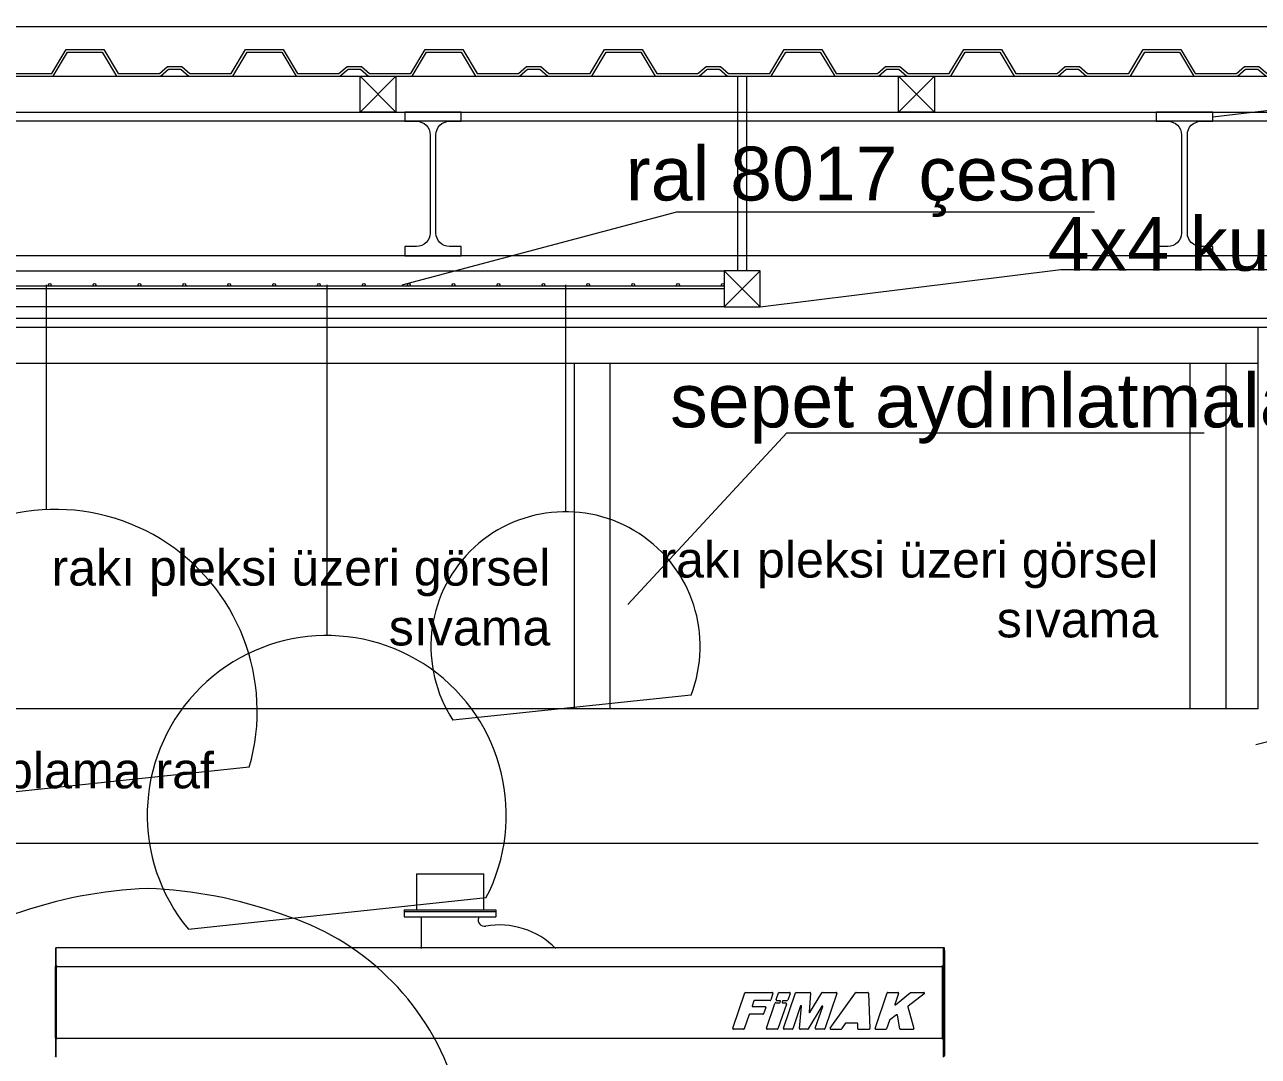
# Model space of a CAD drawing. Header units: millimetres. Extents: x 54215 to 67697, y 23496 to 56611.
# Drawn here: x 57305.5 to 57442.9, y 37675.2 to 37790.2 of the extents above; entities that cross this region are included whole.
import ezdxf

# ---------------------------------------------------------------- set-up
doc = ezdxf.new("R2010")
doc.units = ezdxf.units.MM
doc.layers.add('0 rölöve', color=7, linetype='Continuous', true_color=0xf1380e)
for name, color, linetype, lineweight in [('no3_ahsap gorunus arka ince', 53, 'Continuous', 15), ('no3_ahsap gorunus arka kalın', 43, 'Continuous', 15), ('no3_duvar kaplama', 8, 'Continuous', 0), ('no3_döşeme kaplama', 8, 'Continuous', 0), ('no3_kutu profil gorunus', 8, 'Continuous', 0), ('no3_kutuprofil kesit', 74, 'Continuous', 18), ('no3_tefriş arka ince', 65, 'Continuous', 13), ('no3_yazı duvar', 152, 'Continuous', 0), ('t_ahsap', 25, 'Continuous', 20), ('t_tarama', 251, 'Continuous', 20)]:
    doc.layers.add(name, color=color, linetype=linetype, lineweight=lineweight)
doc.styles.get("Standard").update_dxf_attribs({"font": 'arial.ttf'})

# ---------------------------------------------------------------- blocks, each defined once
blk = doc.blocks.new('çesan tavanbıdı')
at = {"layer": 'no3_kutu profil gorunus'}
for p, q in [((1977.78, 4837.69), (1977.78, 4859.38)), ((1978.78, 4837.69), (1978.78, 4859.38)), ((2072.08, 4837.69), (2072.08, 4859.38)), ((2073.08, 4837.69), (2073.08, 4859.38)), ((1980.28, 4837.69), (2070.58, 4837.69)), ((2070.58, 4835.99), (1980.28, 4835.99)), ((2070.58, 4835.69), (1980.28, 4835.69)), ((2070.58, 4833.69), (1980.28, 4833.69))]:
    blk.add_line(p, q, dxfattribs=at)
for centre in [(1980.43, 4836.14), (1985.43, 4836.14), (1990.43, 4836.14), (1995.43, 4836.14), (2000.43, 4836.14), (2005.43, 4836.14), (2010.43, 4836.14), (2015.43, 4836.14), (2020.43, 4836.14), (2025.43, 4836.14), (2030.43, 4836.14), (2035.43, 4836.14), (2040.43, 4836.14), (2045.43, 4836.14), (2050.43, 4836.14), (2055.43, 4836.14), (2060.43, 4836.14), (2065.43, 4836.14), (2070.43, 4836.14)]:
    blk.add_circle(centre, 0.15, dxfattribs=at)
at = {"layer": 'no3_kutuprofil kesit'}
for p, q in [((1976.28, 4833.69), (1980.28, 4837.69)), ((1980.28, 4833.69), (1976.28, 4837.69)), ((2070.58, 4833.69), (2074.58, 4837.69)), ((2074.58, 4833.69), (2070.58, 4837.69))]:
    blk.add_line(p, q, dxfattribs=at)
for points in [[(1976.28, 4833.69), (1980.28, 4833.69), (1980.28, 4837.69), (1976.28, 4837.69)], [(2070.58, 4833.69), (2074.58, 4833.69), (2074.58, 4837.69), (2070.58, 4837.69)]]:
    blk.add_lwpolyline(points, close=True, dxfattribs=at)
blk = doc.blocks.new('fimak tirimli')
at = {"layer": 'no3_tefriş arka ince'}
for p, q in [((1943.67, 4770.16), (1943.67, 4766.16)), ((1943.67, 4770.16), (1951.17, 4770.16)), ((1951.17, 4766.16), (1951.17, 4770.16)), ((1942.32, 4766.16), (1942.32, 4765.96)), ((1942.32, 4766.16), (1952.52, 4766.16)), ((1942.32, 4765.96), (1952.52, 4765.96)), ((1942.32, 4765.96), (1942.32, 4765.36)), ((1942.32, 4765.36), (1952.52, 4765.36)), ((1944.25, 4761.83), (1944.25, 4765.36)), ((1950.61, 4765.36), (1950.57, 4765.26)), ((1952.52, 4766.16), (1952.52, 4765.96)), ((1952.52, 4765.96), (1952.52, 4765.36))]:
    blk.add_line(p, q, dxfattribs=at)
at = {"layer": 'no3_tefriş arka ince', "linetype": 'Continuous', "lineweight": 0}
for p, q in [((1903.46, 4761.83), (1903.48, 4761.83)), ((1903.46, 4761.83), (1903.46, 4759.83)), ((1903.48, 4761.95), (1903.48, 4759.94)), ((1903.48, 4761.95), (2002.38, 4761.95)), ((1903.48, 4761.84), (1903.48, 4761.83)), ((2002.38, 4759.94), (2002.38, 4761.95)), ((2002.4, 4761.83), (2002.38, 4761.83)), ((2002.4, 4759.83), (2002.4, 4761.83)), ((2002.49, 4761.82), (2002.4, 4761.82)), ((2002.49, 4761.81), (2002.4, 4761.81)), ((2002.49, 4761.61), (2002.4, 4761.61)), ((2002.49, 4761.81), (2002.49, 4761.82)), ((2002.49, 4761.61), (2002.49, 4761.81)), ((2002.49, 4761.61), (2002.49, 4749.9)), ((1903.46, 4751.83), (1903.46, 4759.83)), ((1903.58, 4759.83), (1903.46, 4759.83)), ((1903.48, 4759.94), (1903.58, 4759.94)), ((1903.48, 4759.93), (1903.48, 4759.94)), ((1903.48, 4759.93), (1903.58, 4759.93)), ((1903.58, 4759.94), (1903.58, 4759.83)), ((1903.58, 4759.93), (1903.58, 4759.83)), ((1903.58, 4759.83), (2002.28, 4759.83)), ((1903.58, 4751.83), (1903.58, 4759.83)), ((2002.28, 4759.94), (2002.38, 4759.94)), ((2002.28, 4759.83), (2002.28, 4759.94)), ((2002.28, 4759.93), (2002.38, 4759.93)), ((2002.28, 4759.83), (2002.28, 4759.93)), ((2002.28, 4751.83), (2002.28, 4759.83)), ((2002.4, 4759.83), (2002.28, 4759.83)), ((2002.38, 4759.93), (2002.38, 4759.94)), ((2002.4, 4751.83), (2002.4, 4759.83)), ((1978.92, 4752.95), (1980.25, 4756.89)), ((1980.33, 4756.95), (1983.31, 4756.95)), ((1983.39, 4756.84), (1983.14, 4756.1)), ((1983.76, 4756.17), (1984, 4756.89)), ((1984.08, 4756.95), (1985.21, 4756.95)), ((1984.55, 4752.95), (1985.89, 4756.89)), ((1985.29, 4756.84), (1985.03, 4756.09)), ((1985.97, 4756.95), (1987.5, 4756.95)), ((1987.59, 4756.86), (1987.41, 4754.74)), ((1987.51, 4754.71), (1988.83, 4756.91)), ((1988.9, 4756.95), (1990.42, 4756.95)), ((1990.5, 4756.84), (1989.16, 4752.89)), ((1989.78, 4752.96), (1992.6, 4756.91)), ((1992.67, 4756.94), (1993.95, 4756.94)), ((1994.03, 4756.86), (1994.17, 4752.92)), ((1994.78, 4752.94), (1996.11, 4756.88)), ((1996.19, 4756.94), (1997.31, 4756.94)), ((1997.39, 4756.83), (1996.97, 4755.61)), ((1997.05, 4755.55), (1998.7, 4756.92)), ((2000.25, 4756.78), (1998.44, 4755.41)), ((1998.76, 4756.93), (2000.2, 4756.93)), ((1981.26, 4756.01), (1981.06, 4755.43)), ((1983.06, 4756.05), (1981.31, 4756.05)), ((1982.67, 4752.95), (1983.61, 4755.72)), ((1983.72, 4755.8), (1984.16, 4755.8)), ((1984.22, 4756.01), (1983.87, 4756.01)), ((1984.88, 4755.65), (1983.94, 4752.89)), ((1984.18, 4755.82), (1984.24, 4755.99)), ((1984.46, 4756), (1984.4, 4755.83)), ((1984.42, 4755.8), (1984.77, 4755.8)), ((1984.92, 4756.01), (1984.47, 4756.01)), ((1986.46, 4755.44), (1985.6, 4752.89)), ((1986.36, 4752.93), (1986.56, 4755.42)), ((1988.84, 4755.4), (1987.33, 4752.88)), ((1980.74, 4754.47), (1980.2, 4752.89)), ((1982.27, 4754.51), (1980.79, 4754.51)), ((1981.11, 4755.36), (1982.5, 4755.36)), ((1982.58, 4755.25), (1982.35, 4754.57)), ((1988.11, 4752.95), (1988.93, 4755.36)), ((1997.17, 4754.45), (1996.39, 4753.85)), ((1997.51, 4752.9), (1997.25, 4754.41)), ((1998.42, 4755.35), (1999.08, 4752.94)), ((1980.12, 4752.84), (1979, 4752.84)), ((1983.86, 4752.84), (1982.75, 4752.84)), ((1985.52, 4752.84), (1984.63, 4752.84)), ((1987.26, 4752.84), (1986.44, 4752.84)), ((1989.08, 4752.84), (1988.19, 4752.84)), ((1990.97, 4752.83), (1989.84, 4752.83)), ((1991.42, 4753.48), (1991.04, 4752.87)), ((1992.8, 4753.5), (1991.47, 4753.5)), ((1992.83, 4752.92), (1992.85, 4753.45)), ((1994.09, 4752.83), (1992.91, 4752.83)), ((1995.97, 4752.83), (1994.86, 4752.83)), ((1996.37, 4753.82), (1996.05, 4752.89)), ((1999, 4752.83), (1997.59, 4752.83)), ((1903.46, 4751.83), (1903.58, 4751.83)), ((1903.46, 4751.83), (1903.46, 4749.83)), ((1903.48, 4751.73), (1903.48, 4749.71)), ((1903.58, 4751.73), (1903.48, 4751.73)), ((1903.58, 4751.73), (1903.48, 4751.73)), ((1903.48, 4751.73), (1903.48, 4751.73)), ((1903.58, 4751.83), (2002.28, 4751.83)), ((1903.58, 4751.83), (1903.58, 4751.73)), ((1903.58, 4751.83), (1903.58, 4751.73)), ((2002.28, 4751.73), (2002.28, 4751.83)), ((2002.28, 4751.83), (2002.4, 4751.83)), ((2002.28, 4751.73), (2002.28, 4751.83)), ((2002.38, 4751.73), (2002.28, 4751.73)), ((2002.38, 4751.73), (2002.28, 4751.73)), ((2002.38, 4749.71), (2002.38, 4751.73)), ((2002.38, 4751.73), (2002.38, 4751.73)), ((2002.4, 4749.83), (2002.4, 4751.83)), ((2002.4, 4749.9), (2002.49, 4749.9)), ((2002.49, 4749.81), (2002.49, 4749.9)), ((1903.46, 4749.83), (1903.48, 4749.83)), ((1903.46, 4749.81), (1903.46, 4749.83)), ((2002.4, 4749.83), (2002.38, 4749.83))]:
    blk.add_line(p, q, dxfattribs=at)
at = {"layer": 'no3_tefriş arka ince'}
for centre, radius, start, end in [((1951.26, 4765.03), 0.72, 161.5275, 280.3662), ((1952.95, 4755.76), 8.7, 44.2429, 100.3662)]:
    blk.add_arc(centre, radius, start, end, dxfattribs=at)
at = {"layer": 'no3_tefriş arka ince', "linetype": 'Continuous', "lineweight": 0}
for centre, radius, start, end in [((1980.33, 4756.87), 0.084, 90, 161.2811), ((1983.31, 4756.87), 0.084, 341.3246, 90), ((1984.08, 4756.87), 0.084, 90, 161.2811), ((1985.21, 4756.87), 0.084, 341.2235, 90), ((1985.97, 4756.87), 0.084, 90, 161.2618), ((1987.5, 4756.87), 0.084, 355.2209, 90), ((1988.9, 4756.86), 0.084, 90, 149.0231), ((1990.42, 4756.86), 0.084, 341.2428, 90), ((1992.67, 4756.86), 0.084, 90, 144.383), ((1993.95, 4756.86), 0.084, 2.0439, 90), ((1996.19, 4756.86), 0.084, 90, 161.2811), ((1997.31, 4756.86), 0.084, 340.998, 90), ((1998.76, 4756.85), 0.084, 90, 129.6203), ((2000.2, 4756.85), 0.084, 307.3257, 90), ((1981.11, 4755.41), 0.052, 161.3078, 270), ((1981.31, 4755.99), 0.052, 90, 161.3078), ((1983.06, 4756.13), 0.084, 270, 341.3246), ((1983.72, 4755.69), 0.118, 90, 161.2811), ((1983.87, 4756.13), 0.118, 161.2811, 270), ((1984.16, 4755.82), 0.018, 270, 341.2235), ((1984.22, 4755.99), 0.018, 341.2235, 90), ((1984.42, 4755.82), 0.018, 161.2235, 270), ((1984.47, 4755.99), 0.018, 90, 161.2235), ((1984.77, 4755.69), 0.118, 341.2235, 90), ((1984.92, 4756.13), 0.118, 270, 341.2235), ((1986.51, 4755.42), 0.052, 355.2107, 161.2184), ((1988.88, 4755.38), 0.052, 341.2184, 149.1901), ((1997.02, 4755.59), 0.052, 160.998, 309.6203), ((1998.47, 4755.36), 0.052, 127.3257, 195.2392), ((1980.79, 4754.46), 0.052, 90, 161.1399), ((1982.27, 4754.59), 0.084, 270, 341.0206), ((1982.5, 4755.28), 0.084, 341.0206, 90), ((1987.46, 4754.73), 0.052, 175.2209, 329.0231), ((1997.2, 4754.4), 0.052, 9.8437, 127.6601), ((1979, 4752.92), 0.084, 161.2811, 270), ((1980.12, 4752.92), 0.084, 270, 341.1399), ((1982.75, 4752.92), 0.084, 161.2811, 270), ((1983.86, 4752.92), 0.084, 270, 341.2235), ((1984.63, 4752.92), 0.084, 161.2618, 270), ((1985.52, 4752.92), 0.084, 270, 341.2184), ((1986.44, 4752.92), 0.084, 175.2107, 270), ((1987.26, 4752.92), 0.084, 270, 329.1901), ((1988.19, 4752.92), 0.084, 161.2184, 270), ((1989.08, 4752.92), 0.084, 270, 341.2428), ((1989.84, 4752.91), 0.084, 144.383, 270), ((1990.97, 4752.91), 0.084, 270, 327.8663), ((1991.47, 4753.45), 0.052, 90, 147.8663), ((1992.8, 4753.45), 0.052, 357.8214, 90), ((1992.91, 4752.92), 0.084, 177.8214, 270), ((1994.09, 4752.92), 0.084, 270, 2.0439), ((1994.86, 4752.92), 0.084, 161.2811, 270), ((1995.97, 4752.92), 0.084, 270, 341.1181), ((1996.42, 4753.81), 0.052, 127.6601, 161.1181), ((1997.59, 4752.92), 0.084, 189.8437, 270), ((1999, 4752.92), 0.084, 270, 15.2392)]:
    blk.add_arc(centre, radius, start, end, dxfattribs=at)
for points, knots in [([(1903.48, 4761.89), (1903.48, 4761.88), (1903.46, 4761.86), (1903.46, 4761.84), (1903.46, 4761.82)], [0, 0, 0, 0, 0.282668, 1, 1, 1, 1]), ([(2002.36, 4761.95), (2002.37, 4761.95), (2002.41, 4761.95), (2002.45, 4761.92), (2002.48, 4761.87), (2002.48, 4761.84), (2002.49, 4761.82)], [0, 0, 0, 0, 0.249989, 0.500001, 0.750011, 1, 1, 1, 1])]:
    blk.add_open_spline(points, degree=3, knots=knots, dxfattribs=at)
blk = doc.blocks.new('50ad')
at = {"layer": 't_ahsap'}
blk.add_lwpolyline([(826.37, -8720.73), (784.92, -8725.1)], dxfattribs=at)
blk.add_arc((804.76, -8714.48), 22.5, 343.8826, 208.1494, dxfattribs=at)
at = {"layer": 't_tarama'}
blk.add_lwpolyline([(803.73, -8666.96), (803.73, -8692)], dxfattribs=at)
blk = doc.blocks.new('40ol')
at = {"layer": 't_ahsap'}
blk.add_lwpolyline([(852.75, -8721.24), (819.59, -8724.74)], dxfattribs=at)
blk.add_arc((835.01, -8712), 20, 332.485, 219.5469, dxfattribs=at)
at = {"layer": 't_tarama'}
blk.add_lwpolyline([(835.01, -8652.91), (835.01, -8692)], dxfattribs=at)
blk = doc.blocks.new('yuhb')
at = {"layer": 't_ahsap'}
for points in [[(872.85, -8652.91), (872.85, -8678.2)], [(886.83, -8698.63), (860.3, -8701.42)]]:
    blk.add_lwpolyline(points, dxfattribs=at)
blk.add_arc((872.85, -8693.2), 15, 338.7887, 213.2432, dxfattribs=at)
blk = doc.blocks.new('awetuyk')
at = {"layer": 'no3_duvar kaplama', "lineweight": 0}
blk.add_lwpolyline([(13896.26, 17753.34, 0.055499), (13894.37, 17764.62, 0.240998), (13875.29, 17783.05, 0.076964), (13860.41, 17785.92, 0.076964), (13845.53, 17783.05, 0.240998), (13826.45, 17764.62, 0.055499), (13824.56, 17753.34)], format="xyb", dxfattribs=at)

msp = doc.modelspace()

# ---------------------------------------------------------------- linework, layer by layer
at = {"layer": 'no3_ahsap gorunus arka ince'}
for p, q in [((57442.915, 37756.47), (57264.109, 37756.47)), ((57442.915, 37752.47), (57264.109, 37752.47)), ((57366.715, 37713.97), (57366.715, 37752.47)), ((57370.715, 37713.97), (57370.715, 37752.47)), ((57435.315, 37713.97), (57435.315, 37752.47)), ((57439.315, 37713.97), (57439.315, 37752.47)), ((57442.915, 37713.97), (57092.188, 37713.97)), ((57442.915, 37698.97), (57106.906, 37698.97))]:
    msp.add_line(p, q, dxfattribs=at)
at = {"layer": 'no3_ahsap gorunus arka kalın'}
msp.add_line((57442.915, 37713.97), (57442.915, 37756.47), dxfattribs=at)
at = {"layer": 'no3_döşeme kaplama'}
msp.add_line((57507.915, 37789.97), (57092.416, 37789.97), dxfattribs=at)
at = {"layer": 'no3_kutu profil gorunus'}
for p, q in [((57094.388, 37784.47), (57507.915, 37784.47)), ((57094.388, 37780.47), (57507.915, 37780.47)), ((57507.915, 37779.45), (57102.988, 37779.45)), ((57507.915, 37764.47), (57097.918, 37764.47)), ((57507.915, 37757.49), (57264.109, 37757.49)), ((57507.915, 37756.47), (57264.109, 37756.47))]:
    msp.add_line(p, q, dxfattribs=at)
at = {"layer": 'no3_kutuprofil kesit'}
for p, q in [((57342.841, 37784.47), (57346.841, 37780.47)), ((57346.841, 37784.47), (57342.841, 37780.47)), ((57402.841, 37784.47), (57406.841, 37780.47)), ((57406.841, 37784.47), (57402.841, 37780.47))]:
    msp.add_line(p, q, dxfattribs=at)
for points in [[(57292.188, 37787.47), (57294.288, 37787.47), (57295.888, 37784.77), (57300.488, 37784.77), (57301.388, 37785.57), (57302.988, 37785.57), (57303.888, 37784.77), (57308.488, 37784.77), (57310.088, 37787.47), (57312.188, 37787.47)], [(57312.188, 37787.47), (57314.288, 37787.47), (57315.888, 37784.77), (57320.488, 37784.77), (57321.388, 37785.57), (57322.988, 37785.57), (57323.888, 37784.77), (57328.488, 37784.77), (57330.088, 37787.47), (57332.188, 37787.47)], [(57332.188, 37787.47), (57334.288, 37787.47), (57335.888, 37784.77), (57340.488, 37784.77), (57341.388, 37785.57), (57342.988, 37785.57), (57343.888, 37784.77), (57348.488, 37784.77), (57350.088, 37787.47), (57352.188, 37787.47)], [(57352.188, 37787.47), (57354.288, 37787.47), (57355.888, 37784.77), (57360.488, 37784.77), (57361.388, 37785.57), (57362.988, 37785.57), (57363.888, 37784.77), (57368.488, 37784.77), (57370.088, 37787.47), (57372.188, 37787.47)], [(57372.188, 37787.47), (57374.288, 37787.47), (57375.888, 37784.77), (57380.488, 37784.77), (57381.388, 37785.57), (57382.988, 37785.57), (57383.888, 37784.77), (57388.488, 37784.77), (57390.088, 37787.47), (57392.188, 37787.47)], [(57392.188, 37787.47), (57394.288, 37787.47), (57395.888, 37784.77), (57400.488, 37784.77), (57401.388, 37785.57), (57402.988, 37785.57), (57403.888, 37784.77), (57408.488, 37784.77), (57410.088, 37787.47), (57412.188, 37787.47)], [(57412.188, 37787.47), (57414.288, 37787.47), (57415.888, 37784.77), (57420.488, 37784.77), (57421.388, 37785.57), (57422.988, 37785.57), (57423.888, 37784.77), (57428.488, 37784.77), (57430.088, 37787.47), (57432.188, 37787.47)], [(57432.188, 37787.47), (57434.288, 37787.47), (57435.888, 37784.77), (57440.488, 37784.77), (57441.388, 37785.57), (57442.988, 37785.57), (57443.888, 37784.77), (57448.488, 37784.77), (57450.088, 37787.47), (57452.188, 37787.47)], [(57292.188, 37787.17), (57294.117, 37787.17), (57295.717, 37784.47), (57300.602, 37784.47), (57301.502, 37785.27), (57302.874, 37785.27), (57303.774, 37784.47), (57308.659, 37784.47), (57310.259, 37787.17), (57312.188, 37787.17)], [(57312.188, 37787.17), (57314.117, 37787.17), (57315.717, 37784.47), (57320.602, 37784.47), (57321.502, 37785.27), (57322.874, 37785.27), (57323.774, 37784.47), (57328.659, 37784.47), (57330.259, 37787.17), (57332.188, 37787.17)], [(57332.188, 37787.17), (57334.117, 37787.17), (57335.717, 37784.47), (57340.602, 37784.47), (57341.502, 37785.27), (57342.874, 37785.27), (57343.774, 37784.47), (57348.659, 37784.47), (57350.259, 37787.17), (57352.188, 37787.17)], [(57352.188, 37787.17), (57354.117, 37787.17), (57355.717, 37784.47), (57360.602, 37784.47), (57361.502, 37785.27), (57362.874, 37785.27), (57363.774, 37784.47), (57368.659, 37784.47), (57370.259, 37787.17), (57372.188, 37787.17)], [(57372.188, 37787.17), (57374.117, 37787.17), (57375.717, 37784.47), (57380.602, 37784.47), (57381.502, 37785.27), (57382.874, 37785.27), (57383.774, 37784.47), (57388.659, 37784.47), (57390.259, 37787.17), (57392.188, 37787.17)], [(57392.188, 37787.17), (57394.117, 37787.17), (57395.717, 37784.47), (57400.602, 37784.47), (57401.502, 37785.27), (57402.874, 37785.27), (57403.774, 37784.47), (57408.659, 37784.47), (57410.259, 37787.17), (57412.188, 37787.17)], [(57412.188, 37787.17), (57414.117, 37787.17), (57415.717, 37784.47), (57420.602, 37784.47), (57421.502, 37785.27), (57422.874, 37785.27), (57423.774, 37784.47), (57428.659, 37784.47), (57430.259, 37787.17), (57432.188, 37787.17)], [(57432.188, 37787.17), (57434.117, 37787.17), (57435.717, 37784.47), (57440.602, 37784.47), (57441.502, 37785.27), (57442.874, 37785.27), (57443.774, 37784.47), (57448.659, 37784.47), (57450.259, 37787.17), (57452.188, 37787.17)]]:
    msp.add_lwpolyline(points, dxfattribs=at)
for points in [[(57346.841, 37784.47), (57346.841, 37780.47), (57342.841, 37780.47), (57342.841, 37784.47)], [(57406.841, 37784.47), (57406.841, 37780.47), (57402.841, 37780.47), (57402.841, 37784.47)]]:
    msp.add_lwpolyline(points, close=True, dxfattribs=at)
for points in [[(57351.3, 37766.99), (57351.3, 37777.95, -0.4142136), (57352.8, 37779.45), (57354.12, 37779.45), (57354.12, 37780.47), (57347.82, 37780.47), (57347.82, 37779.45), (57349.14, 37779.45, -0.4142136), (57350.64, 37777.95), (57350.64, 37766.99, -0.4142136), (57349.14, 37765.49), (57347.82, 37765.49), (57347.82, 37764.47), (57354.12, 37764.47), (57354.12, 37765.49), (57352.8, 37765.49, -0.4142136)], [(57435.011, 37766.99), (57435.011, 37777.95, -0.4142136), (57436.511, 37779.45), (57437.831, 37779.45), (57437.831, 37780.47), (57431.531, 37780.47), (57431.531, 37779.45), (57432.851, 37779.45, -0.4142136), (57434.351, 37777.95), (57434.351, 37766.99, -0.4142136), (57432.851, 37765.49), (57431.531, 37765.49), (57431.531, 37764.47), (57437.831, 37764.47), (57437.831, 37765.49), (57436.511, 37765.49, -0.4142136)]]:
    msp.add_lwpolyline(points, format="xyb", close=True, dxfattribs=at)
at = {"layer": 'no3_yazı duvar'}
for points in [[(57437.831, 37779.96), (57556.879, 37794.018), (57620.675, 37794.018)], [(57347.539, 37761.225), (57378.146, 37769.377), (57424.653, 37769.377)], [(57387.409, 37758.775), (57420.929, 37762.94), (57511.523, 37762.94)], [(57372.686, 37725.602), (57390.385, 37744.745), (57436.892, 37744.745)], [(57442.65, 37709.988), (57563.168, 37740.3), (57636.963, 37740.3)]]:
    msp.add_lwpolyline(points, dxfattribs=at)

# ---------------------------------------------------------------- block references
msp.add_blockref('awetuyk', (43458.792, 19908.02))
at = {"layer": '0 rölöve'}
for name, p in [('çesan tavanbıdı', (55312.833, 32925.089)), ('fimak tirimli', (55405.452, 32925.421))]:
    msp.add_blockref(name, p, dxfattribs=at)
at = {"layer": 't_tarama'}
for name, p in [('50ad', (56504.123, 46428.182)), ('40ol', (56504.123, 46414.136)), ('yuhb', (56492.886, 46414.136))]:
    msp.add_blockref(name, p, dxfattribs=at)

# ---------------------------------------------------------------- texts
at = {"layer": 'no3_yazı duvar'}
for s, insert, char_height, width, attachment_point in [('ral 8017 çesan', (57427.414, 37776.627), 6, 143.81258, 3), ('4x4 kutu profil çerçeve', (57503.307, 37768.795), 6, 143.81258, 3), ('sepet aydınlatmalar', (57450.524, 37751.337), 6, 143.81258, 3), ('rakı pleksi üzeri görsel sıvama', (57431.777, 37732.602), 4, 63.84297, 3), ('rakı pleksi üzeri görsel sıvama', (57364.051, 37731.704), 4, 63.84297, 3), ('18mm mdf üzeri açık ceviz kaplama raf', (57229.69, 37709.11), 4, 388.59869, 1)]:
    msp.add_mtext(s, dxfattribs=dict(at, insert=insert, char_height=char_height, width=width, attachment_point=attachment_point))

doc.saveas('drawing.dxf')
